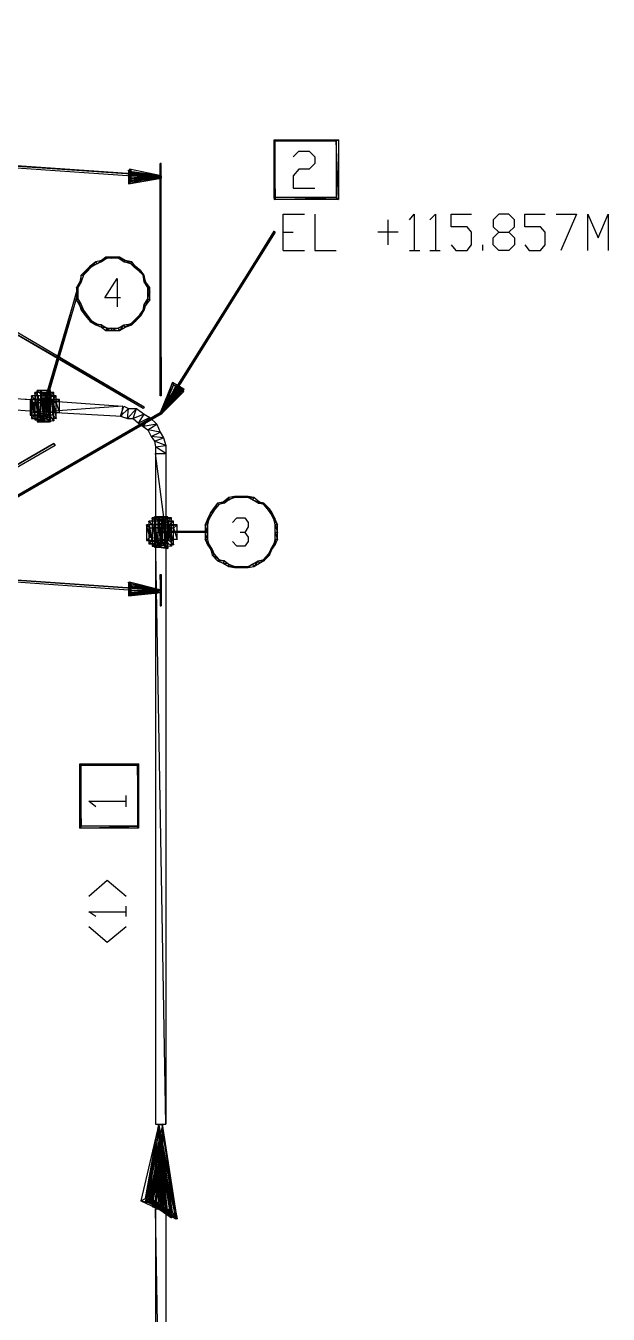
# Model space of a CAD drawing. Header units: millimetres. Extents: x 43 to 817, y 0 to 715.
# Drawn here: x 546.8 to 608.7, y 137 to 274 of the extents above; entities that cross this region are included whole.
import ezdxf

# ---------------------------------------------------------------- set-up
doc = ezdxf.new("R2010")
doc.units = ezdxf.units.MM
doc.layers.add('DIAGRAM', color=4, linetype='Continuous')

msp = doc.modelspace()

# ---------------------------------------------------------------- linework, layer by layer
at = {"layer": 'DIAGRAM'}
for p, q in [((561.16, 258.04), (330.28, 274)), ((330.28, 273.76), (561.16, 258.04)), ((330.28, 273.76), (561.16, 258.04)), ((561.16, 257.8), (330.28, 273.76)), ((573.28, 261.76), (573.16, 261.88)), ((573.16, 261.88), (580, 261.88)), ((573.28, 261.76), (573.16, 261.88)), ((573.16, 261.88), (573.28, 255.64)), ((573.16, 261.88), (573.28, 255.64)), ((573.16, 255.64), (573.16, 261.88)), ((580, 261.88), (573.28, 261.76)), ((580, 261.88), (573.28, 261.76)), ((573.28, 261.76), (579.76, 261.76)), ((573.28, 255.64), (573.28, 261.76)), ((579.76, 261.76), (580, 261.88)), ((579.76, 261.76), (580, 261.88)), ((580, 255.52), (579.76, 261.76)), ((579.76, 261.76), (579.76, 255.76)), ((580, 255.52), (579.76, 261.76)), ((580, 261.88), (580, 255.52)), ((575.2, 260.08), (575.8, 260.68)), ((575.8, 260.68), (576.88, 260.68)), ((576.88, 260.68), (577.48, 260.08)), ((561.16, 259.36), (561.04, 259.36)), ((561.04, 259.36), (561.16, 234.64)), ((561.04, 259.36), (561.16, 234.64)), ((561.04, 234.64), (561.04, 259.36)), ((561.16, 234.64), (561.16, 259.36)), ((577.48, 259.36), (576.88, 258.76)), ((577.48, 260.08), (577.48, 259.36)), ((557.92, 257.44), (557.68, 258.64)), ((557.68, 258.64), (557.68, 257.2)), ((557.92, 257.44), (557.68, 258.64)), ((557.68, 258.64), (557.92, 258.64)), ((561.16, 258.04), (557.68, 257.2)), ((561.16, 258.04), (557.68, 257.2)), ((557.68, 257.2), (561.16, 257.8)), ((557.8, 258.76), (557.8, 258.52)), ((561.16, 258.04), (557.8, 258.76)), ((557.8, 258.52), (561.16, 258.04)), ((557.8, 258.52), (561.16, 258.04)), ((561.16, 257.8), (557.8, 258.52)), ((557.8, 258.52), (557.8, 258.4)), ((561.16, 258.04), (557.8, 258.52)), ((557.8, 258.52), (557.8, 258.4)), ((561.16, 258.04), (557.8, 258.52)), ((557.8, 258.4), (561.16, 258.04)), ((557.8, 258.4), (561.16, 258.04)), ((561.16, 257.8), (557.8, 258.4)), ((557.8, 258.4), (561.16, 258.04)), ((557.8, 258.4), (561.16, 258.04)), ((561.16, 257.8), (557.8, 258.4)), ((557.8, 258.4), (557.8, 258.16)), ((561.16, 258.04), (557.8, 258.4)), ((557.8, 258.16), (561.16, 258.04)), ((557.8, 258.16), (561.16, 258.04)), ((561.16, 257.8), (557.8, 258.16)), ((561.16, 258.04), (557.8, 257.44)), ((561.16, 258.04), (557.8, 257.44)), ((557.8, 257.56), (561.16, 258.04)), ((561.16, 258.04), (557.8, 257.56)), ((561.16, 258.04), (557.8, 257.56)), ((557.8, 257.8), (561.16, 258.04)), ((561.16, 258.04), (557.8, 257.8)), ((561.16, 258.04), (557.8, 257.8)), ((557.8, 257.8), (557.8, 258.04)), ((557.8, 258.04), (561.16, 258.04)), ((557.8, 257.44), (561.16, 257.8)), ((557.8, 257.56), (561.16, 257.8)), ((557.8, 257.56), (557.8, 257.8)), ((557.8, 257.8), (561.16, 257.8)), ((557.8, 257.44), (557.8, 257.56)), ((557.92, 258.64), (557.92, 257.44)), ((557.92, 257.44), (561.16, 258.04)), ((561.16, 258.04), (561.16, 257.8)), ((561.16, 257.8), (561.16, 258.04)), ((561.16, 258.04), (561.16, 257.8)), ((561.16, 257.8), (561.16, 258.04)), ((561.16, 258.04), (561.16, 257.8)), ((561.16, 257.8), (561.16, 258.04)), ((561.16, 258.04), (561.16, 257.8)), ((561.16, 257.8), (561.16, 258.04)), ((561.16, 258.04), (561.16, 257.8)), ((575.8, 258.76), (575.2, 258.04)), ((575.2, 258.04), (575.2, 256.72)), ((576.88, 258.76), (575.8, 258.76)), ((557.68, 257.2), (557.92, 257.44)), ((557.68, 257.2), (557.92, 257.44)), ((575.2, 256.72), (577.48, 256.72)), ((573.16, 255.76), (573.16, 255.52)), ((573.16, 255.52), (579.76, 255.76)), ((579.76, 255.76), (573.16, 255.76)), ((573.16, 255.52), (579.76, 255.76)), ((573.28, 255.64), (573.16, 255.64)), ((580, 255.52), (573.16, 255.52)), ((579.76, 255.76), (580, 255.52)), ((579.76, 255.76), (580, 255.52)), ((574.12, 250.12), (574.12, 253.96)), ((574.12, 253.96), (576.4, 253.96)), ((577.48, 253.96), (577.48, 250.12)), ((587.56, 253.36), (588.04, 253.96)), ((588.04, 253.96), (588.04, 250.12)), ((589.72, 253.36), (590.32, 253.96)), ((590.32, 253.96), (590.32, 250.12)), ((592, 252.64), (592, 253.96)), ((592, 253.96), (594.16, 253.96)), ((597.04, 253.96), (596.44, 253.36)), ((598.12, 253.96), (597.04, 253.96)), ((598.72, 253.36), (598.12, 253.96)), ((599.8, 252.64), (599.8, 253.96)), ((599.8, 253.96), (601.96, 253.96)), ((603.16, 253.96), (605.32, 253.96)), ((605.32, 253.96), (603.64, 250.12)), ((606.52, 250.12), (606.52, 253.96)), ((606.52, 253.96), (607.6, 251.44)), ((607.6, 251.44), (608.68, 253.96)), ((608.68, 253.96), (608.68, 250.12)), ((573.16, 252.16), (561.04, 232.84)), ((561.16, 232.72), (573.16, 252.16)), ((561.16, 232.72), (573.16, 252.16)), ((573.16, 252.16), (573.28, 252.04)), ((585.28, 250.72), (585.28, 253.36)), ((593.68, 252.64), (592, 252.64)), ((594.16, 252.04), (593.68, 252.64)), ((596.44, 253.36), (596.44, 252.64)), ((596.44, 252.64), (597.04, 252.04)), ((598.12, 252.04), (598.72, 252.64)), ((598.72, 252.64), (598.72, 253.36)), ((601.48, 252.64), (599.8, 252.64)), ((601.96, 252.04), (601.48, 252.64)), ((573.28, 252.04), (561.16, 232.72)), ((574.12, 252.04), (575.2, 252.04)), ((586.36, 252.04), (584.2, 252.04)), ((592, 250.72), (592.48, 250.12)), ((593.68, 250.12), (594.16, 250.72)), ((594.16, 250.72), (594.16, 252.04)), ((595.36, 250.12), (595.36, 250.72)), ((596.44, 251.44), (597.04, 252.04)), ((596.44, 250.72), (596.44, 251.44)), ((597.04, 250.12), (596.44, 250.72)), ((597.04, 252.04), (598.12, 252.04)), ((598.12, 252.04), (598.72, 251.44)), ((598.72, 250.72), (598.12, 250.12)), ((598.72, 251.44), (598.72, 250.72)), ((599.8, 250.72), (600.28, 250.12)), ((601.48, 250.12), (601.96, 250.72)), ((601.96, 250.72), (601.96, 252.04)), ((554.8, 248.92), (555.28, 249.4)), ((555.28, 249.4), (554.8, 249.04)), ((554.8, 248.92), (555.28, 249.4)), ((555.28, 249.4), (555.4, 249.28)), ((555.88, 249.4), (555.28, 249.4)), ((555.28, 249.4), (555.4, 249.28)), ((555.4, 249.28), (555.88, 249.4)), ((555.4, 249.28), (555.88, 249.4)), ((555.88, 249.4), (555.88, 249.28)), ((555.88, 249.4), (555.88, 249.28)), ((555.88, 249.28), (556.72, 249.4)), ((556.72, 249.4), (555.88, 249.4)), ((555.88, 249.28), (556.72, 249.4)), ((556.72, 249.4), (556.6, 249.28)), ((556.72, 249.4), (556.6, 249.28)), ((557.32, 249.04), (556.72, 249.4)), ((574.12, 250.12), (576.4, 250.12)), ((577.48, 250.12), (579.76, 250.12)), ((587.56, 250.12), (588.64, 250.12)), ((589.72, 250.12), (590.8, 250.12)), ((592.48, 250.12), (593.68, 250.12)), ((598.12, 250.12), (597.04, 250.12)), ((600.28, 250.12), (601.48, 250.12)), ((553.12, 247.96), (552.64, 247.48)), ((552.88, 247.48), (553.12, 247.96)), ((552.88, 247.48), (553.12, 247.96)), ((553.6, 248.44), (553.12, 247.96)), ((553.12, 247.96), (553.24, 247.84)), ((553.12, 247.96), (553.24, 247.84)), ((553.24, 247.84), (553.6, 248.44)), ((553.24, 247.84), (553.6, 248.44)), ((553.72, 248.32), (553.24, 247.84)), ((554.2, 248.92), (553.6, 248.44)), ((553.6, 248.44), (553.72, 248.32)), ((553.6, 248.44), (553.72, 248.32)), ((553.72, 248.32), (554.2, 248.92)), ((553.72, 248.32), (554.2, 248.92)), ((554.32, 248.68), (553.72, 248.32)), ((554.8, 249.04), (554.2, 248.92)), ((554.2, 248.92), (554.32, 248.68)), ((554.2, 248.92), (554.32, 248.68)), ((554.32, 248.68), (554.8, 249.04)), ((554.32, 248.68), (554.8, 249.04)), ((554.8, 248.92), (554.32, 248.68)), ((555.4, 249.28), (554.8, 248.92)), ((554.8, 249.04), (554.8, 248.92)), ((554.8, 249.04), (554.8, 248.92)), ((555.88, 249.28), (555.4, 249.28)), ((556.6, 249.28), (555.88, 249.28)), ((556.6, 249.28), (557.32, 249.04)), ((556.6, 249.28), (557.32, 249.04)), ((557.2, 248.92), (556.6, 249.28)), ((557.32, 249.04), (557.2, 248.92)), ((557.32, 249.04), (557.2, 248.92)), ((557.2, 248.92), (558.04, 248.92)), ((557.2, 248.92), (558.04, 248.92)), ((557.92, 248.68), (557.2, 248.92)), ((558.04, 248.92), (557.32, 249.04)), ((558.04, 248.92), (557.92, 248.68)), ((558.04, 248.92), (557.92, 248.68)), ((557.92, 248.68), (558.4, 248.44)), ((557.92, 248.68), (558.4, 248.44)), ((558.28, 248.32), (557.92, 248.68)), ((558.4, 248.44), (558.04, 248.92)), ((558.4, 248.44), (558.28, 248.32)), ((558.4, 248.44), (558.28, 248.32)), ((558.28, 248.32), (559, 247.96)), ((558.28, 248.32), (559, 247.96)), ((558.88, 247.84), (558.28, 248.32)), ((559, 247.96), (558.4, 248.44)), ((559, 247.96), (558.88, 247.84)), ((559, 247.96), (558.88, 247.84)), ((559.36, 247.48), (559, 247.96)), ((552.52, 246.76), (552.16, 246.16)), ((552.28, 246.16), (552.52, 246.76)), ((552.28, 246.16), (552.52, 246.76)), ((552.64, 246.76), (552.28, 246.16)), ((552.64, 247.48), (552.52, 246.76)), ((552.52, 246.76), (552.64, 246.76)), ((552.52, 246.76), (552.64, 246.76)), ((552.64, 246.76), (552.64, 247.48)), ((552.64, 246.76), (552.64, 247.48)), ((552.64, 247.48), (552.88, 247.48)), ((552.88, 247.48), (552.64, 246.76)), ((552.64, 247.48), (552.88, 247.48)), ((553.24, 247.84), (552.88, 247.48)), ((555.16, 245.08), (556.48, 247.12)), ((556.48, 247.12), (556.48, 244.12)), ((558.88, 247.84), (559.36, 247.48)), ((558.88, 247.84), (559.36, 247.48)), ((559.24, 247.48), (558.88, 247.84)), ((559.36, 247.48), (559.24, 247.48)), ((559.36, 247.48), (559.24, 247.48)), ((559.24, 247.48), (559.48, 246.76)), ((559.24, 247.48), (559.48, 246.76)), ((559.36, 246.76), (559.24, 247.48)), ((559.48, 246.76), (559.36, 247.48)), ((559.48, 246.76), (559.36, 246.76)), ((559.48, 246.76), (559.36, 246.76)), ((559.36, 246.76), (559.96, 246.16)), ((559.36, 246.76), (559.96, 246.16)), ((559.72, 246.16), (559.36, 246.76)), ((559.96, 246.16), (559.48, 246.76)), ((538, 245.68), (559.36, 233.44)), ((538, 245.68), (559.36, 233.44)), ((559.24, 233.32), (538, 245.68)), ((559.36, 233.44), (538.12, 245.92)), ((552.16, 245.68), (548.56, 233.56)), ((548.8, 233.56), (552.16, 245.68)), ((548.8, 233.56), (552.16, 245.68)), ((552.28, 245.56), (548.8, 233.56)), ((552.28, 245.68), (552.16, 246.16)), ((552.16, 246.16), (552.16, 245.68)), ((552.28, 245.68), (552.16, 246.16)), ((552.16, 246.16), (552.28, 246.16)), ((552.16, 246.16), (552.28, 246.16)), ((552.16, 245.68), (552.28, 245.56)), ((552.28, 244.96), (552.16, 245.68)), ((552.16, 245.68), (552.16, 244.84)), ((552.28, 244.96), (552.16, 245.68)), ((552.16, 245.68), (552.28, 245.68)), ((552.16, 245.68), (552.28, 245.68)), ((552.28, 246.16), (552.28, 245.68)), ((552.28, 245.68), (552.28, 244.96)), ((559.96, 246.16), (559.72, 246.16)), ((559.96, 246.16), (559.72, 246.16)), ((559.72, 246.16), (559.96, 245.68)), ((559.72, 246.16), (559.96, 245.68)), ((559.72, 245.68), (559.72, 246.16)), ((559.96, 245.68), (559.72, 245.68)), ((559.96, 245.68), (559.72, 245.68)), ((559.72, 245.68), (559.96, 244.84)), ((559.72, 245.68), (559.96, 244.84)), ((559.72, 244.96), (559.72, 245.68)), ((559.96, 245.68), (559.96, 246.16)), ((559.96, 244.84), (559.96, 245.68)), ((552.16, 244.84), (552.28, 244.96)), ((552.16, 244.84), (552.28, 244.96)), ((552.64, 244.36), (552.16, 244.84)), ((552.16, 244.84), (552.52, 244.24)), ((552.64, 244.36), (552.16, 244.84)), ((552.28, 244.96), (552.64, 244.36)), ((552.52, 244.24), (552.64, 244.36)), ((552.52, 244.24), (552.64, 244.36)), ((552.88, 243.76), (552.52, 244.24)), ((552.52, 244.24), (552.64, 243.76)), ((552.88, 243.76), (552.52, 244.24)), ((552.64, 244.36), (552.88, 243.76)), ((556.84, 245.08), (555.16, 245.08)), ((559.24, 243.76), (559.36, 244.36)), ((559.36, 244.36), (559.72, 244.96)), ((559.48, 244.24), (559.36, 244.36)), ((559.48, 244.24), (559.36, 244.36)), ((559.36, 244.36), (559.36, 243.76)), ((559.36, 244.36), (559.36, 243.76)), ((559.36, 243.76), (559.48, 244.24)), ((559.72, 244.96), (559.48, 244.24)), ((559.72, 244.96), (559.48, 244.24)), ((559.48, 244.24), (559.96, 244.84)), ((559.96, 244.84), (559.72, 244.96)), ((559.96, 244.84), (559.72, 244.96)), ((553.24, 243.28), (552.64, 243.76)), ((552.64, 243.76), (553.12, 243.16)), ((553.24, 243.28), (552.64, 243.76)), ((552.64, 243.76), (552.88, 243.76)), ((552.64, 243.76), (552.88, 243.76)), ((552.88, 243.76), (553.24, 243.28)), ((553.12, 243.16), (553.24, 243.28)), ((553.12, 243.16), (553.24, 243.28)), ((553.72, 242.68), (553.12, 243.16)), ((553.12, 243.16), (553.6, 242.56)), ((553.72, 242.68), (553.12, 243.16)), ((553.24, 243.28), (553.72, 242.68)), ((553.6, 242.56), (553.72, 242.68)), ((553.6, 242.56), (553.72, 242.68)), ((554.32, 242.32), (553.6, 242.56)), ((553.6, 242.56), (554.2, 242.2)), ((554.32, 242.32), (553.6, 242.56)), ((553.72, 242.68), (554.32, 242.32)), ((557.92, 242.32), (558.28, 242.68)), ((558.28, 242.68), (558.04, 242.2)), ((558.28, 242.68), (558.04, 242.2)), ((558.04, 242.2), (558.4, 242.56)), ((558.28, 242.68), (558.88, 243.28)), ((558.4, 242.56), (558.28, 242.68)), ((558.4, 242.56), (558.28, 242.68)), ((558.88, 243.28), (558.4, 242.56)), ((558.88, 243.28), (558.4, 242.56)), ((558.4, 242.56), (559, 243.16)), ((558.88, 243.28), (559.24, 243.76)), ((559, 243.16), (558.88, 243.28)), ((559, 243.16), (558.88, 243.28)), ((559.24, 243.76), (559, 243.16)), ((559, 243.16), (559.36, 243.76)), ((559.24, 243.76), (559, 243.16)), ((559.36, 243.76), (559.24, 243.76)), ((559.36, 243.76), (559.24, 243.76)), ((554.2, 242.2), (554.32, 242.32)), ((554.2, 242.2), (554.32, 242.32)), ((554.8, 242.2), (554.2, 242.2)), ((554.2, 242.2), (554.8, 241.96)), ((554.8, 242.2), (554.2, 242.2)), ((554.32, 242.32), (554.8, 242.2)), ((554.8, 241.96), (554.8, 242.2)), ((554.8, 242.2), (555.4, 241.84)), ((554.8, 241.96), (554.8, 242.2)), ((555.4, 241.84), (554.8, 241.96)), ((554.8, 241.96), (555.28, 241.6)), ((555.4, 241.84), (554.8, 241.96)), ((555.88, 241.84), (555.28, 241.6)), ((555.88, 241.84), (555.28, 241.6)), ((555.28, 241.6), (555.4, 241.84)), ((555.28, 241.6), (555.4, 241.84)), ((555.28, 241.6), (555.88, 241.6)), ((555.4, 241.84), (555.88, 241.84)), ((556.6, 241.84), (555.88, 241.6)), ((556.6, 241.84), (555.88, 241.6)), ((555.88, 241.6), (555.88, 241.84)), ((555.88, 241.84), (556.6, 241.84)), ((555.88, 241.6), (555.88, 241.84)), ((555.88, 241.6), (556.72, 241.6)), ((556.6, 241.84), (557.2, 242.2)), ((556.72, 241.6), (556.6, 241.84)), ((556.72, 241.6), (556.6, 241.84)), ((557.2, 242.2), (556.72, 241.6)), ((557.2, 242.2), (556.72, 241.6)), ((556.72, 241.6), (557.32, 241.96)), ((557.2, 242.2), (557.92, 242.32)), ((557.32, 241.96), (557.2, 242.2)), ((557.32, 241.96), (557.2, 242.2)), ((557.92, 242.32), (557.32, 241.96)), ((557.92, 242.32), (557.32, 241.96)), ((557.32, 241.96), (558.04, 242.2)), ((558.04, 242.2), (557.92, 242.32)), ((558.04, 242.2), (557.92, 242.32)), ((453.04, 240.76), (548.68, 234.16)), ((548.68, 234.16), (452.92, 239.68)), ((452.92, 239.68), (548.68, 232.96)), ((548.68, 234.16), (452.92, 239.68)), ((562.36, 236.08), (561.04, 232.84)), ((562.48, 235.84), (561.04, 232.84)), ((562.48, 235.84), (561.04, 232.84)), ((561.16, 232.72), (562.36, 236.08)), ((561.16, 232.72), (562.36, 236.08)), ((562.48, 235.84), (561.16, 232.72)), ((561.16, 232.72), (562.48, 235.84)), ((561.16, 232.72), (562.48, 235.84)), ((561.16, 232.72), (562.48, 235.84)), ((561.16, 232.72), (562.48, 235.84)), ((562.72, 235.72), (561.16, 232.72)), ((562.72, 235.72), (561.16, 232.72)), ((562.36, 236.08), (562.48, 235.84)), ((562.36, 236.08), (562.48, 235.84)), ((563.56, 235.36), (562.36, 236.08)), ((562.48, 235.84), (563.56, 235.36)), ((562.48, 235.84), (563.56, 235.36)), ((563.44, 235.12), (562.48, 235.84)), ((562.48, 235.84), (562.72, 235.72)), ((562.48, 235.84), (562.72, 235.72)), ((547.6, 232.96), (547.24, 234.28)), ((547.24, 234.28), (547.24, 232.6)), ((547.6, 232.96), (547.24, 234.28)), ((547.24, 234.28), (547.6, 233.92)), ((547.24, 234.28), (547.6, 233.92)), ((550.36, 234.28), (547.24, 234.28)), ((547.72, 232.6), (547.36, 234.64)), ((547.36, 234.64), (547.36, 232.24)), ((547.72, 232.6), (547.36, 234.64)), ((547.36, 234.64), (547.72, 234.28)), ((547.36, 234.64), (547.72, 234.28)), ((550, 234.64), (547.36, 234.64)), ((547.6, 233.92), (550.36, 234.28)), ((547.6, 233.92), (550.36, 234.28)), ((548.08, 232.36), (547.72, 235)), ((547.72, 235), (547.72, 232.12)), ((548.08, 232.36), (547.72, 235)), ((547.72, 235), (548.08, 234.64)), ((547.72, 235), (548.08, 234.64)), ((549.76, 235), (547.72, 235)), ((547.72, 234.28), (550, 234.64)), ((547.72, 234.28), (550, 234.64)), ((547.72, 234.28), (547.72, 232.6)), ((549.64, 234.28), (547.72, 234.28)), ((548.32, 232.24), (547.96, 235.24)), ((547.96, 235.24), (547.96, 231.88)), ((548.32, 232.24), (547.96, 235.24)), ((547.96, 235.24), (548.32, 234.88)), ((547.96, 235.24), (548.32, 234.88)), ((549.4, 235.24), (547.96, 235.24)), ((548.08, 234.64), (549.76, 235)), ((548.08, 234.64), (549.76, 235)), ((548.08, 234.64), (548.08, 232.36)), ((549.4, 234.64), (548.08, 234.64)), ((548.68, 232.12), (548.32, 235.24)), ((548.32, 235.24), (548.32, 232.12)), ((548.68, 232.12), (548.32, 235.24)), ((548.32, 235.24), (548.68, 234.88)), ((548.32, 235.24), (548.68, 234.88)), ((549.28, 235.24), (548.32, 235.24)), ((548.32, 234.88), (549.4, 235.24)), ((548.32, 234.88), (549.4, 235.24)), ((548.32, 232.12), (548.44, 235)), ((548.32, 234.88), (548.32, 232.24)), ((549.04, 234.88), (548.32, 234.88)), ((548.92, 235), (548.44, 235)), ((548.44, 235), (548.68, 232)), ((548.44, 235), (548.68, 232)), ((548.68, 234.88), (549.28, 235.24)), ((548.68, 234.88), (549.28, 235.24)), ((548.68, 232), (548.92, 235)), ((548.68, 234.88), (548.68, 232.12)), ((548.92, 234.88), (548.68, 234.88)), ((549.28, 235.24), (548.92, 234.88)), ((549.28, 235.24), (548.92, 234.88)), ((548.92, 234.88), (549.28, 231.88)), ((548.92, 234.88), (549.28, 231.88)), ((548.92, 232.24), (548.92, 234.88)), ((549.4, 235.24), (549.04, 234.88)), ((549.4, 235.24), (549.04, 234.88)), ((549.04, 234.88), (549.4, 231.88)), ((549.04, 234.88), (549.4, 231.88)), ((549.04, 232.24), (549.04, 234.88)), ((549.28, 231.88), (549.28, 235.24)), ((549.4, 231.88), (549.4, 235.24)), ((549.76, 235), (549.4, 234.64)), ((549.76, 235), (549.4, 234.64)), ((549.4, 234.64), (549.76, 232)), ((549.4, 234.64), (549.76, 232)), ((549.4, 232.48), (549.4, 234.64)), ((550, 234.64), (549.64, 234.28)), ((550, 234.64), (549.64, 234.28)), ((549.64, 234.28), (550, 232.24)), ((549.64, 234.28), (550, 232.24)), ((549.64, 232.6), (549.64, 234.28)), ((549.76, 232), (549.76, 235)), ((550, 232.24), (550, 234.64)), ((550.36, 234.28), (550, 233.92)), ((550.36, 234.28), (550, 233.92)), ((550.36, 232.84), (550.36, 234.28)), ((561.04, 232.84), (563.08, 235.6)), ((562.72, 235.6), (561.04, 232.84)), ((561.04, 232.84), (563.32, 235.48)), ((561.04, 232.84), (563.08, 235.48)), ((561.04, 232.84), (563.44, 235.24)), ((561.16, 234.64), (561.04, 234.64)), ((563.08, 235.6), (561.16, 232.72)), ((561.16, 232.72), (563.2, 235.6)), ((563.08, 235.6), (561.16, 232.72)), ((561.16, 232.72), (562.72, 235.6)), ((561.16, 232.72), (562.72, 235.6)), ((562.84, 235.6), (561.16, 232.72)), ((563.32, 235.48), (561.16, 232.72)), ((563.32, 235.48), (561.16, 232.72)), ((563.08, 235.48), (561.16, 232.72)), ((563.08, 235.48), (561.16, 232.72)), ((561.16, 232.72), (563.44, 235.36)), ((561.16, 232.72), (563.2, 235.36)), ((563.44, 235.24), (561.16, 232.72)), ((563.44, 235.24), (561.16, 232.72)), ((561.16, 232.72), (563.56, 235.12)), ((562.72, 235.6), (562.84, 235.6)), ((563.2, 235.6), (563.08, 235.6)), ((563.2, 235.36), (563.08, 235.48)), ((563.44, 235.36), (563.32, 235.48)), ((563.56, 235.36), (563.44, 235.12)), ((563.56, 235.12), (563.44, 235.24)), ((547.24, 232.6), (547.6, 232.96)), ((547.24, 232.6), (547.6, 232.96)), ((547.6, 233.92), (547.6, 232.96)), ((550, 233.92), (547.6, 233.92)), ((547.6, 232.96), (549.64, 232.6)), ((548.56, 233.56), (548.8, 233.56)), ((548.68, 232.96), (548.68, 234.16)), ((548.68, 234.16), (557.08, 233.56)), ((548.68, 232.96), (548.68, 234.16)), ((557.08, 233.56), (548.68, 232.96)), ((557.08, 233.56), (548.68, 232.96)), ((548.68, 232.96), (556.96, 232.48)), ((550, 233.92), (550.36, 232.84)), ((550, 233.92), (550.36, 232.84)), ((550, 232.84), (550, 233.92)), ((556.84, 232.48), (557.2, 233.56)), ((557.68, 233.32), (556.84, 232.48)), ((557.68, 233.32), (556.84, 232.48)), ((556.96, 232.48), (557.08, 233.56)), ((557.2, 233.56), (557.68, 233.32)), ((558.52, 233.32), (557.56, 232.24)), ((558.52, 233.32), (557.56, 232.24)), ((557.56, 232.24), (557.68, 233.32)), ((557.56, 232.24), (557.68, 233.32)), ((557.68, 233.32), (558.52, 233.32)), ((558.16, 232.24), (558.52, 233.32)), ((558.16, 232.24), (558.52, 233.32)), ((558.52, 233.32), (559.36, 232.72)), ((559.36, 233.44), (559.24, 233.32)), ((459.64, 174.16), (561.04, 232.84)), ((561.04, 232.84), (459.64, 174.4)), ((459.64, 174.16), (561.04, 232.84)), ((561.04, 232.84), (459.64, 174.4)), ((561.16, 232.72), (459.64, 174.16)), ((459.76, 174.16), (561.04, 232.84)), ((459.76, 174.16), (561.04, 232.84)), ((561.16, 232.72), (459.76, 174.16)), ((549.64, 232.6), (547.24, 232.6)), ((547.24, 232.6), (550, 232.24)), ((549.64, 232.6), (547.24, 232.6)), ((547.36, 232.24), (547.72, 232.6)), ((547.36, 232.24), (547.72, 232.6)), ((549.4, 232.48), (547.36, 232.24)), ((549.4, 232.48), (547.36, 232.24)), ((547.36, 232.24), (549.76, 232)), ((547.72, 232.6), (549.4, 232.48)), ((547.72, 232.12), (548.08, 232.36)), ((547.72, 232.12), (548.08, 232.36)), ((549.04, 232.24), (547.72, 232.12)), ((549.04, 232.24), (547.72, 232.12)), ((547.72, 232.12), (549.4, 231.88)), ((548.92, 232.24), (547.96, 231.88)), ((548.92, 232.24), (547.96, 231.88)), ((547.96, 231.88), (548.32, 232.24)), ((547.96, 231.88), (548.32, 232.24)), ((547.96, 231.88), (549.28, 231.88)), ((548.08, 232.36), (549.04, 232.24)), ((548.32, 232.24), (548.92, 232.24)), ((548.68, 232), (548.32, 232.12)), ((548.32, 232.12), (548.68, 232.12)), ((549.28, 231.88), (548.92, 232.24)), ((549.28, 231.88), (548.92, 232.24)), ((549.4, 231.88), (549.04, 232.24)), ((549.4, 231.88), (549.04, 232.24)), ((549.76, 232), (549.4, 232.48)), ((549.76, 232), (549.4, 232.48)), ((550, 232.24), (549.64, 232.6)), ((550, 232.24), (549.64, 232.6)), ((550.36, 232.84), (550, 232.84)), ((556.84, 232.48), (557.56, 232.24)), ((557.56, 232.24), (558.16, 232.24)), ((559.36, 232.72), (558.16, 232.24)), ((559.36, 232.72), (558.16, 232.24)), ((558.16, 232.24), (558.76, 231.76)), ((558.76, 231.76), (559.36, 232.72)), ((558.76, 231.76), (559.36, 232.72)), ((559.96, 232.36), (558.76, 231.76)), ((559.96, 232.36), (558.76, 231.76)), ((558.76, 231.76), (559.24, 231.4)), ((559.24, 231.4), (559.96, 232.36)), ((559.24, 231.4), (559.96, 232.36)), ((560.68, 231.64), (559.24, 231.4)), ((560.68, 231.64), (559.24, 231.4)), ((559.36, 232.72), (559.96, 232.36)), ((559.72, 231.04), (560.68, 231.64)), ((559.72, 231.04), (560.68, 231.64)), ((559.96, 232.36), (560.68, 231.64)), ((560.68, 231.64), (561.04, 230.8)), ((561.16, 232.72), (561.04, 232.84)), ((561.04, 232.84), (561.16, 232.72)), ((561.16, 232.72), (561.04, 232.84)), ((561.04, 232.84), (561.16, 232.72)), ((561.16, 232.72), (561.04, 232.84)), ((561.04, 232.84), (561.16, 232.72)), ((561.16, 232.72), (561.04, 232.84)), ((561.04, 232.84), (561.16, 232.72)), ((561.04, 232.84), (561.16, 232.72)), ((561.04, 232.84), (561.16, 232.72)), ((561.04, 232.84), (561.16, 232.72)), ((559.24, 231.4), (559.72, 231.04)), ((561.04, 230.8), (559.72, 231.04)), ((559.72, 231.04), (560.08, 230.32)), ((561.04, 230.8), (559.72, 231.04)), ((560.08, 230.32), (561.04, 230.8)), ((560.08, 230.32), (561.04, 230.8)), ((561.4, 230.2), (560.08, 230.32)), ((560.08, 230.32), (560.44, 229.84)), ((561.4, 230.2), (560.08, 230.32)), ((560.44, 229.84), (561.4, 230.2)), ((560.44, 229.84), (561.4, 230.2)), ((561.04, 230.8), (561.4, 230.2)), ((561.4, 230.2), (561.64, 229.36)), ((549.76, 229.6), (456.64, 175.84)), ((456.76, 175.72), (549.76, 229.6)), ((456.76, 175.72), (549.76, 229.6)), ((549.88, 229.36), (456.76, 175.72)), ((549.76, 229.6), (549.88, 229.36)), ((561.64, 229.36), (560.44, 229.84)), ((560.44, 229.84), (560.56, 229.24)), ((561.64, 229.36), (560.44, 229.84)), ((560.56, 229.24), (561.64, 229.36)), ((560.56, 229.24), (561.64, 229.36)), ((561.64, 228.52), (560.56, 229.24)), ((560.56, 229.24), (560.56, 228.52)), ((561.64, 228.52), (560.56, 229.24)), ((561.64, 229.36), (561.64, 228.52)), ((561.64, 220.12), (560.56, 228.52)), ((560.56, 228.52), (560.56, 220.12)), ((561.64, 220.12), (560.56, 228.52)), ((560.56, 228.52), (561.64, 228.52)), ((560.56, 228.52), (561.64, 228.52)), ((561.64, 228.52), (561.64, 220.12)), ((567.76, 223.36), (567.16, 223.24)), ((567.28, 223.12), (567.76, 223.36)), ((567.28, 223.12), (567.76, 223.36)), ((568.36, 223.84), (567.76, 223.36)), ((567.76, 223.36), (567.88, 223.24)), ((567.76, 223.36), (567.88, 223.24)), ((567.88, 223.24), (568.36, 223.84)), ((567.88, 223.24), (568.36, 223.84)), ((568.36, 223.6), (567.88, 223.24)), ((568.36, 223.6), (568.96, 223.96)), ((568.96, 223.96), (568.36, 223.84)), ((568.36, 223.6), (568.96, 223.96)), ((568.36, 223.84), (568.36, 223.6)), ((568.36, 223.84), (568.36, 223.6)), ((568.96, 223.84), (568.36, 223.6)), ((568.96, 223.96), (568.96, 223.84)), ((568.96, 223.84), (569.68, 223.96)), ((569.68, 223.96), (568.96, 223.96)), ((568.96, 223.84), (569.68, 223.96)), ((568.96, 223.96), (568.96, 223.84)), ((569.68, 223.84), (568.96, 223.84)), ((569.68, 223.96), (569.68, 223.84)), ((569.68, 223.96), (569.68, 223.84)), ((569.68, 223.84), (570.4, 223.96)), ((570.4, 223.96), (569.68, 223.96)), ((569.68, 223.84), (570.4, 223.96)), ((570.4, 223.84), (569.68, 223.84)), ((570.4, 223.96), (570.4, 223.84)), ((570.4, 223.96), (570.4, 223.84)), ((571, 223.84), (570.4, 223.96)), ((570.4, 223.84), (571, 223.84)), ((570.4, 223.84), (571, 223.84)), ((570.88, 223.6), (570.4, 223.84)), ((571, 223.84), (570.88, 223.6)), ((571, 223.84), (570.88, 223.6)), ((570.88, 223.6), (571.6, 223.36)), ((570.88, 223.6), (571.6, 223.36)), ((571.48, 223.24), (570.88, 223.6)), ((571.6, 223.36), (571, 223.84)), ((571.6, 223.36), (571.48, 223.24)), ((571.6, 223.36), (571.48, 223.24)), ((572.08, 223.24), (571.6, 223.36)), ((566.44, 222.28), (566.08, 221.56)), ((566.2, 221.44), (566.44, 222.28)), ((566.2, 221.44), (566.44, 222.28)), ((566.56, 222.16), (566.2, 221.44)), ((566.68, 222.64), (566.44, 222.28)), ((566.44, 222.28), (566.56, 222.16)), ((566.44, 222.28), (566.56, 222.16)), ((566.56, 222.16), (566.68, 222.64)), ((566.56, 222.16), (566.68, 222.64)), ((566.8, 222.52), (566.56, 222.16)), ((567.16, 223.24), (566.68, 222.64)), ((566.68, 222.64), (566.8, 222.52)), ((566.68, 222.64), (566.8, 222.52)), ((566.8, 222.52), (567.16, 223.24)), ((566.8, 222.52), (567.16, 223.24)), ((567.28, 223.12), (566.8, 222.52)), ((567.16, 223.24), (567.28, 223.12)), ((567.16, 223.24), (567.28, 223.12)), ((567.88, 223.24), (567.28, 223.12)), ((571.48, 223.24), (572.08, 223.24)), ((571.48, 223.24), (572.08, 223.24)), ((572.08, 223.12), (571.48, 223.24)), ((572.08, 223.24), (572.08, 223.12)), ((572.08, 223.24), (572.08, 223.12)), ((572.68, 222.64), (572.08, 223.24)), ((572.08, 223.12), (572.68, 222.64)), ((572.08, 223.12), (572.68, 222.64)), ((572.56, 222.52), (572.08, 223.12)), ((572.68, 222.64), (572.56, 222.52)), ((572.68, 222.64), (572.56, 222.52)), ((572.56, 222.52), (572.92, 222.28)), ((572.56, 222.52), (572.92, 222.28)), ((572.8, 222.16), (572.56, 222.52)), ((572.92, 222.28), (572.68, 222.64)), ((572.92, 222.28), (572.8, 222.16)), ((572.92, 222.28), (572.8, 222.16)), ((572.8, 222.16), (573.28, 221.56)), ((572.8, 222.16), (573.28, 221.56)), ((573.16, 221.44), (572.8, 222.16)), ((573.28, 221.56), (572.92, 222.28)), ((452.92, 221.44), (561.16, 214)), ((452.92, 221.44), (561.16, 214)), ((561.16, 213.76), (452.92, 221.44)), ((561.16, 214), (453.04, 221.56)), ((559.96, 219.64), (559.6, 220.96)), ((559.6, 220.96), (559.6, 219.28)), ((559.96, 219.64), (559.6, 220.96)), ((559.6, 220.96), (559.96, 220.6)), ((559.6, 220.96), (559.96, 220.6)), ((562.84, 220.96), (559.6, 220.96)), ((560.2, 219.28), (559.84, 221.32)), ((559.84, 221.32), (559.84, 218.92)), ((560.2, 219.28), (559.84, 221.32)), ((559.84, 221.32), (560.2, 220.96)), ((559.84, 221.32), (560.2, 220.96)), ((562.48, 221.32), (559.84, 221.32)), ((559.96, 220.6), (562.84, 220.96)), ((559.96, 220.6), (562.84, 220.96)), ((559.96, 220.6), (559.96, 219.64)), ((562.48, 220.6), (559.96, 220.6)), ((560.56, 219.04), (560.2, 221.68)), ((560.2, 221.68), (560.2, 218.68)), ((560.56, 219.04), (560.2, 221.68)), ((560.2, 221.68), (560.56, 221.32)), ((560.2, 221.68), (560.56, 221.32)), ((562.24, 221.68), (560.2, 221.68)), ((560.2, 220.96), (562.48, 221.32)), ((560.2, 220.96), (562.48, 221.32)), ((560.2, 220.96), (560.2, 219.28)), ((562, 220.96), (560.2, 220.96)), ((560.8, 218.92), (560.44, 221.8)), ((560.44, 221.8), (560.44, 218.56)), ((560.8, 218.92), (560.44, 221.8)), ((560.44, 221.8), (560.8, 221.44)), ((560.44, 221.8), (560.8, 221.44)), ((561.88, 221.8), (560.44, 221.8)), ((560.56, 221.32), (562.24, 221.68)), ((560.56, 221.32), (562.24, 221.68)), ((560.56, 221.32), (560.56, 219.04)), ((561.88, 221.32), (560.56, 221.32)), ((561.16, 218.68), (560.8, 221.8)), ((560.8, 221.8), (560.8, 218.68)), ((561.16, 218.68), (560.8, 221.8)), ((560.8, 221.8), (561.16, 221.44)), ((560.8, 221.8), (561.16, 221.44)), ((561.64, 221.8), (560.8, 221.8)), ((560.8, 221.44), (561.88, 221.8)), ((560.8, 221.44), (561.88, 221.8)), ((560.8, 218.68), (560.92, 221.68)), ((560.8, 221.44), (560.8, 218.92)), ((561.52, 221.44), (560.8, 221.44)), ((561.28, 221.68), (560.92, 221.68)), ((560.92, 221.68), (561.16, 218.68)), ((560.92, 221.68), (561.16, 218.68)), ((561.16, 221.44), (561.64, 221.8)), ((561.16, 221.44), (561.64, 221.8)), ((561.16, 218.68), (561.28, 221.68)), ((561.16, 221.44), (561.16, 218.68)), ((561.28, 221.44), (561.16, 221.44)), ((561.64, 221.8), (561.28, 221.44)), ((561.64, 221.8), (561.28, 221.44)), ((561.28, 221.44), (561.64, 218.56)), ((561.28, 221.44), (561.64, 218.56)), ((561.28, 218.92), (561.28, 221.44)), ((561.88, 221.8), (561.52, 221.44)), ((561.88, 221.8), (561.52, 221.44)), ((561.52, 221.44), (561.88, 218.44)), ((561.52, 221.44), (561.88, 218.44)), ((561.52, 218.92), (561.52, 221.44)), ((561.64, 218.56), (561.64, 221.8)), ((561.88, 218.44), (561.88, 221.8)), ((562.24, 221.68), (561.88, 221.32)), ((562.24, 221.68), (561.88, 221.32)), ((561.88, 221.32), (562.24, 218.68)), ((561.88, 221.32), (562.24, 218.68)), ((561.88, 219.04), (561.88, 221.32)), ((562.48, 221.32), (562, 220.96)), ((562.48, 221.32), (562, 220.96)), ((562, 220.96), (562.48, 218.8)), ((562, 220.96), (562.48, 218.8)), ((562, 219.28), (562, 220.96)), ((562.24, 218.68), (562.24, 221.68)), ((562.48, 218.8), (562.48, 221.32)), ((562.84, 220.96), (562.48, 220.6)), ((562.84, 220.96), (562.48, 220.6)), ((562.48, 220.6), (562.84, 219.4)), ((562.48, 220.6), (562.84, 219.4)), ((562.48, 219.4), (562.48, 220.6)), ((562.84, 219.4), (562.84, 220.96)), ((566.08, 221.56), (565.84, 220.96)), ((566.08, 220.12), (565.84, 220.96)), ((565.84, 220.96), (565.84, 220.12)), ((566.08, 220.12), (565.84, 220.96)), ((565.84, 220.96), (566.08, 220.96)), ((565.84, 220.96), (566.08, 220.96)), ((566.08, 220.96), (566.08, 221.56)), ((566.08, 220.96), (566.08, 221.56)), ((566.08, 221.56), (566.2, 221.44)), ((566.08, 221.56), (566.2, 221.44)), ((566.2, 221.44), (566.08, 220.96)), ((566.08, 220.96), (566.08, 220.12)), ((568.72, 221.2), (569.2, 221.68)), ((569.2, 221.68), (570.04, 221.68)), ((570.04, 221.68), (570.4, 221.2)), ((570.4, 220.72), (570.04, 220.12)), ((570.4, 221.2), (570.4, 220.72)), ((573.28, 221.56), (573.16, 221.44)), ((573.28, 221.56), (573.16, 221.44)), ((573.16, 221.44), (573.52, 220.96)), ((573.16, 221.44), (573.52, 220.96)), ((573.28, 220.96), (573.16, 221.44)), ((573.52, 220.96), (573.28, 221.56)), ((573.52, 220.96), (573.28, 220.96)), ((573.52, 220.96), (573.28, 220.96)), ((573.28, 220.96), (573.52, 220.12)), ((573.28, 220.96), (573.52, 220.12)), ((573.28, 220.12), (573.28, 220.96)), ((573.52, 220.12), (573.52, 220.96)), ((559.6, 219.28), (559.96, 219.64)), ((559.6, 219.28), (559.96, 219.64)), ((562, 219.28), (559.6, 219.28)), ((559.6, 219.28), (562.48, 218.8)), ((562, 219.28), (559.6, 219.28)), ((559.84, 218.92), (560.2, 219.28)), ((559.84, 218.92), (560.2, 219.28)), ((559.96, 219.64), (562, 219.28)), ((560.2, 219.28), (561.88, 219.04)), ((561.64, 157.24), (560.56, 220.12)), ((560.56, 220.12), (560.56, 157.24)), ((561.64, 157.24), (560.56, 220.12)), ((560.56, 220.12), (561.64, 220.12)), ((560.56, 220.12), (561.64, 220.12)), ((561.16, 220.24), (561.16, 220.12)), ((561.16, 220.12), (565.96, 220.24)), ((565.96, 220.24), (561.16, 220.24)), ((561.16, 220.12), (565.96, 220.24)), ((565.96, 220.12), (561.16, 220.12)), ((561.64, 220.12), (561.64, 157.24)), ((562.48, 218.8), (562, 219.28)), ((562.48, 218.8), (562, 219.28)), ((562.84, 219.4), (562.48, 219.4)), ((566.08, 219.4), (565.84, 220.12)), ((565.84, 220.12), (565.84, 219.4)), ((566.08, 219.4), (565.84, 220.12)), ((565.84, 220.12), (566.08, 220.12)), ((565.84, 220.12), (566.08, 220.12)), ((566.2, 218.92), (565.84, 219.4)), ((565.84, 219.4), (566.08, 218.8)), ((566.2, 218.92), (565.84, 219.4)), ((565.84, 219.4), (566.08, 219.4)), ((565.84, 219.4), (566.08, 219.4)), ((565.96, 220.24), (565.96, 220.12)), ((566.08, 220.12), (566.08, 219.4)), ((566.08, 219.4), (566.2, 218.92)), ((570.04, 220.12), (569.56, 220.12)), ((570.04, 220.12), (570.4, 219.64)), ((570.4, 219.64), (570.4, 219.16)), ((573.16, 218.92), (573.28, 219.4)), ((573.52, 220.12), (573.28, 220.12)), ((573.52, 220.12), (573.28, 220.12)), ((573.28, 220.12), (573.52, 219.4)), ((573.28, 220.12), (573.52, 219.4)), ((573.28, 219.4), (573.28, 220.12)), ((573.52, 219.4), (573.28, 219.4)), ((573.52, 219.4), (573.28, 219.4)), ((573.28, 219.4), (573.28, 218.8)), ((573.28, 218.8), (573.52, 219.4)), ((573.28, 219.4), (573.28, 218.8)), ((573.52, 219.4), (573.52, 220.12)), ((561.88, 219.04), (559.84, 218.92)), ((561.88, 219.04), (559.84, 218.92)), ((559.84, 218.92), (562.24, 218.68)), ((560.2, 218.68), (560.56, 219.04)), ((560.2, 218.68), (560.56, 219.04)), ((561.52, 218.92), (560.2, 218.68)), ((561.52, 218.92), (560.2, 218.68)), ((560.2, 218.68), (561.88, 218.44)), ((561.28, 218.92), (560.44, 218.56)), ((561.28, 218.92), (560.44, 218.56)), ((560.44, 218.56), (560.8, 218.92)), ((560.44, 218.56), (560.8, 218.92)), ((560.44, 218.56), (561.64, 218.56)), ((560.56, 219.04), (561.52, 218.92)), ((560.8, 218.92), (561.28, 218.92)), ((561.16, 218.68), (560.8, 218.68)), ((560.8, 218.68), (561.16, 218.68)), ((561.64, 218.56), (561.28, 218.92)), ((561.64, 218.56), (561.28, 218.92)), ((561.88, 218.44), (561.52, 218.92)), ((561.88, 218.44), (561.52, 218.92)), ((562.24, 218.68), (561.88, 219.04)), ((562.24, 218.68), (561.88, 219.04)), ((566.08, 218.8), (566.2, 218.92)), ((566.08, 218.8), (566.2, 218.92)), ((566.56, 218.32), (566.08, 218.8)), ((566.08, 218.8), (566.44, 218.32)), ((566.56, 218.32), (566.08, 218.8)), ((566.2, 218.92), (566.56, 218.32)), ((566.8, 217.84), (566.44, 218.32)), ((566.44, 218.32), (566.56, 217.72)), ((566.8, 217.84), (566.44, 218.32)), ((566.44, 218.32), (566.56, 218.32)), ((566.44, 218.32), (566.56, 218.32)), ((566.56, 218.32), (566.8, 217.84)), ((566.56, 217.72), (566.8, 217.84)), ((566.56, 217.72), (566.8, 217.84)), ((566.8, 217.84), (567.28, 217.24)), ((569.2, 218.68), (568.72, 219.16)), ((570.04, 218.68), (569.2, 218.68)), ((570.4, 219.16), (570.04, 218.68)), ((572.56, 217.84), (572.08, 217.12)), ((572.56, 217.84), (572.08, 217.12)), ((572.08, 217.24), (572.56, 217.84)), ((572.56, 217.84), (572.8, 218.32)), ((572.68, 217.72), (572.56, 217.84)), ((572.68, 217.72), (572.56, 217.84)), ((572.8, 218.32), (572.68, 217.72)), ((572.68, 217.72), (572.92, 218.32)), ((572.8, 218.32), (572.68, 217.72)), ((572.8, 218.32), (573.16, 218.92)), ((572.92, 218.32), (572.8, 218.32)), ((572.92, 218.32), (572.8, 218.32)), ((573.16, 218.92), (572.92, 218.32)), ((573.16, 218.92), (572.92, 218.32)), ((572.92, 218.32), (573.28, 218.8)), ((573.28, 218.8), (573.16, 218.92)), ((573.28, 218.8), (573.16, 218.92)), ((567.28, 217.24), (566.56, 217.72)), ((566.56, 217.72), (567.16, 217.12)), ((567.28, 217.24), (566.56, 217.72)), ((567.16, 217.12), (567.28, 217.24)), ((567.16, 217.12), (567.28, 217.24)), ((567.88, 217.12), (567.16, 217.12)), ((567.16, 217.12), (567.76, 216.88)), ((567.88, 217.12), (567.16, 217.12)), ((567.28, 217.24), (567.88, 217.12)), ((567.76, 216.88), (567.88, 217.12)), ((567.76, 216.88), (567.88, 217.12)), ((568.36, 216.76), (567.76, 216.88)), ((567.76, 216.88), (568.36, 216.52)), ((568.36, 216.76), (567.76, 216.88)), ((567.88, 217.12), (568.36, 216.76)), ((568.36, 216.52), (568.36, 216.76)), ((568.36, 216.76), (568.96, 216.52)), ((568.36, 216.52), (568.36, 216.76)), ((568.96, 216.52), (568.36, 216.52)), ((568.36, 216.52), (568.96, 216.4)), ((568.96, 216.52), (568.36, 216.52)), ((569.68, 216.52), (568.96, 216.4)), ((569.68, 216.52), (568.96, 216.4)), ((568.96, 216.4), (568.96, 216.52)), ((568.96, 216.52), (569.68, 216.52)), ((568.96, 216.4), (568.96, 216.52)), ((570.4, 216.52), (569.68, 216.4)), ((570.4, 216.52), (569.68, 216.4)), ((569.68, 216.4), (569.68, 216.52)), ((569.68, 216.52), (570.4, 216.52)), ((569.68, 216.4), (569.68, 216.52)), ((570.88, 216.76), (570.4, 216.4)), ((570.88, 216.76), (570.4, 216.4)), ((570.4, 216.52), (570.88, 216.76)), ((570.4, 216.4), (571, 216.52)), ((570.4, 216.4), (570.4, 216.52)), ((570.4, 216.4), (570.4, 216.52)), ((570.88, 216.76), (571.48, 217.12)), ((571, 216.52), (570.88, 216.76)), ((571, 216.52), (570.88, 216.76)), ((571.48, 217.12), (571, 216.52)), ((571.48, 217.12), (571, 216.52)), ((571, 216.52), (571.6, 216.88)), ((571.48, 217.12), (572.08, 217.24)), ((571.6, 216.88), (571.48, 217.12)), ((571.6, 216.88), (571.48, 217.12)), ((572.08, 217.24), (571.6, 216.88)), ((572.08, 217.24), (571.6, 216.88)), ((571.6, 216.88), (572.08, 217.12)), ((572.08, 217.12), (572.68, 217.72)), ((572.08, 217.12), (572.08, 217.24)), ((572.08, 217.12), (572.08, 217.24)), ((561.16, 212.32), (561.04, 215.68)), ((561.04, 215.68), (561.04, 212.32)), ((561.16, 212.32), (561.04, 215.68)), ((561.04, 215.68), (561.16, 215.68)), ((561.16, 215.68), (561.16, 212.32)), ((568.96, 216.4), (569.68, 216.4)), ((569.68, 216.4), (570.4, 216.4)), ((557.92, 213.64), (557.68, 214.84)), ((557.68, 214.84), (557.68, 213.4)), ((557.92, 213.64), (557.68, 214.84)), ((557.68, 214.84), (557.92, 214.84)), ((561.16, 214), (557.68, 213.4)), ((561.16, 214), (557.68, 213.4)), ((557.68, 213.4), (561.16, 213.76)), ((557.8, 214.84), (557.8, 214.72)), ((561.16, 214), (557.8, 214.84)), ((557.8, 214.72), (561.16, 214)), ((557.8, 214.72), (561.16, 214)), ((561.16, 213.76), (557.8, 214.72)), ((557.8, 214.72), (557.8, 214.48)), ((561.16, 214), (557.8, 214.72)), ((557.8, 214.48), (561.16, 214)), ((557.8, 214.48), (561.16, 214)), ((561.16, 213.76), (557.8, 214.48)), ((557.8, 214.48), (557.8, 214.36)), ((561.16, 214), (557.8, 214.48)), ((557.8, 214.48), (557.8, 214.36)), ((561.16, 214), (557.8, 214.48)), ((557.8, 214.36), (561.16, 214)), ((557.8, 214.36), (561.16, 214)), ((561.16, 213.76), (557.8, 214.36)), ((557.8, 214.36), (561.16, 214)), ((557.8, 214.36), (561.16, 214)), ((561.16, 213.76), (557.8, 214.36)), ((561.16, 214), (557.8, 213.52)), ((561.16, 214), (557.8, 213.52)), ((557.8, 213.76), (561.16, 214)), ((561.16, 214), (557.8, 213.76)), ((561.16, 214), (557.8, 213.76)), ((557.8, 213.76), (557.8, 214)), ((557.8, 214), (561.16, 214)), ((561.16, 214), (557.8, 213.76)), ((561.16, 214), (557.8, 213.76)), ((557.8, 213.76), (557.8, 214)), ((557.8, 214), (561.16, 214)), ((557.8, 213.52), (561.16, 213.76)), ((557.8, 213.52), (557.8, 213.76)), ((557.8, 213.76), (561.16, 213.76)), ((557.8, 213.76), (561.16, 213.76)), ((557.92, 214.84), (557.92, 213.64)), ((557.92, 213.64), (561.16, 214)), ((561.16, 214), (561.16, 213.76)), ((561.16, 213.76), (561.16, 214)), ((561.16, 214), (561.16, 213.76)), ((561.16, 213.76), (561.16, 214)), ((561.16, 214), (561.16, 213.76)), ((561.16, 213.76), (561.16, 214)), ((561.16, 214), (561.16, 213.76)), ((561.16, 213.76), (561.16, 214)), ((561.16, 214), (561.16, 213.76)), ((557.68, 213.4), (557.92, 213.64)), ((557.68, 213.4), (557.92, 213.64)), ((561.04, 212.32), (561.16, 212.32)), ((552.64, 195.4), (552.52, 195.52)), ((552.52, 195.52), (558.76, 195.52)), ((552.64, 195.4), (552.52, 195.52)), ((552.52, 195.52), (552.64, 188.92)), ((552.52, 195.52), (552.64, 188.92)), ((552.52, 188.68), (552.52, 195.52)), ((558.76, 195.52), (552.64, 195.4)), ((558.76, 195.52), (552.64, 195.4)), ((552.64, 195.4), (558.64, 195.4)), ((552.64, 188.92), (552.64, 195.4)), ((558.64, 195.4), (558.76, 195.52)), ((558.64, 195.4), (558.76, 195.52)), ((558.76, 188.8), (558.64, 195.4)), ((558.64, 195.4), (558.64, 188.8)), ((558.76, 188.8), (558.64, 195.4)), ((558.76, 195.52), (558.76, 188.8)), ((557.44, 190.96), (557.44, 192.16)), ((554.2, 190.96), (553.48, 191.56)), ((553.48, 191.56), (557.44, 191.56)), ((552.64, 188.92), (552.52, 188.68)), ((552.64, 188.92), (552.52, 188.68)), ((552.52, 188.68), (558.76, 188.92)), ((552.52, 188.68), (558.76, 188.92)), ((558.76, 188.68), (552.52, 188.68)), ((558.76, 188.92), (552.64, 188.92)), ((558.64, 188.8), (558.76, 188.8)), ((558.76, 188.92), (558.76, 188.68)), ((553.48, 181.48), (555.4, 183.16)), ((555.4, 183.16), (557.44, 181.48)), ((554.2, 179.32), (553.48, 179.8)), ((553.48, 179.8), (557.44, 179.8)), ((557.44, 179.32), (557.44, 180.4)), ((553.48, 178.24), (555.4, 176.56)), ((555.4, 176.56), (557.44, 178.24)), ((560.92, 157.24), (559, 149.08)), ((559.48, 149.32), (560.92, 157.24)), ((559.48, 149.32), (560.92, 157.24)), ((561.28, 157.12), (559.48, 149.32)), ((560.92, 156.52), (559.48, 149.08)), ((559.84, 149.32), (560.92, 156.52)), ((559.84, 149.32), (560.92, 156.52)), ((561.28, 156.4), (559.84, 149.32)), ((560.56, 157.24), (561.64, 157.24)), ((560.92, 157.24), (561.28, 157.12)), ((561.28, 157.24), (560.92, 157.12)), ((561.28, 148.48), (560.92, 157.24)), ((560.92, 157.24), (560.92, 148.12)), ((561.28, 148.48), (560.92, 157.24)), ((560.92, 157.24), (561.28, 157.24)), ((560.92, 157.12), (562.84, 147.16)), ((560.92, 157.12), (562.84, 147.16)), ((562.36, 147.88), (560.92, 157.12)), ((560.92, 156.52), (561.28, 156.4)), ((561.28, 156.52), (560.92, 156.4)), ((560.92, 156.4), (562.84, 147.16)), ((560.92, 156.4), (562.84, 147.16)), ((562.36, 147.88), (560.92, 156.4)), ((562.84, 147.16), (561.28, 157.24)), ((561.28, 157.24), (561.28, 148.48)), ((562.84, 147.16), (561.28, 156.52)), ((560.92, 155.32), (559.6, 149.08)), ((560.08, 149.32), (560.92, 155.32)), ((560.08, 149.32), (560.92, 155.32)), ((561.28, 155.32), (560.08, 149.32)), ((560.92, 155.32), (561.28, 155.32)), ((561.28, 155.32), (560.92, 155.32)), ((560.92, 155.32), (562.72, 147.16)), ((560.92, 155.32), (562.72, 147.16)), ((562.12, 147.88), (560.92, 155.32)), ((562.72, 147.16), (561.28, 155.32)), ((560.92, 154.6), (559.84, 148.96)), ((560.2, 149.08), (560.92, 154.6)), ((560.2, 149.08), (560.92, 154.6)), ((561.28, 154.6), (560.2, 149.08)), ((560.92, 153.64), (560.2, 148.72)), ((560.56, 148.96), (560.92, 153.64)), ((560.56, 148.96), (560.92, 153.64)), ((561.28, 153.64), (560.56, 148.96)), ((560.92, 154.6), (561.28, 154.6)), ((561.28, 154.6), (560.92, 154.6)), ((560.92, 154.6), (562.24, 147.28)), ((560.92, 154.6), (562.24, 147.28)), ((561.76, 148.12), (560.92, 154.6)), ((560.92, 153.64), (561.28, 153.64)), ((561.28, 153.64), (560.92, 153.64)), ((560.92, 153.64), (562.24, 147.64)), ((560.92, 153.64), (562.24, 147.64)), ((561.76, 148.24), (560.92, 153.64)), ((562.24, 147.28), (561.28, 154.6)), ((562.24, 147.64), (561.28, 153.64)), ((560.92, 152.92), (560.2, 148.48)), ((560.56, 148.72), (560.92, 152.92)), ((560.56, 148.72), (560.92, 152.92)), ((561.28, 152.92), (560.56, 148.72)), ((560.92, 152.92), (561.28, 152.92)), ((561.28, 152.92), (560.92, 152.92)), ((560.92, 152.92), (561.88, 147.76)), ((560.92, 152.92), (561.88, 147.76)), ((561.4, 148.48), (560.92, 152.92)), ((561.88, 147.76), (561.28, 152.92)), ((560.92, 151.96), (560.56, 148.6)), ((560.92, 151.24), (560.8, 148.36)), ((560.92, 148.72), (560.92, 151.96)), ((560.92, 148.72), (560.92, 151.96)), ((560.92, 151.96), (561.28, 151.96)), ((561.28, 151.96), (560.92, 148.72)), ((561.28, 151.96), (560.92, 151.96)), ((560.92, 151.96), (561.76, 147.76)), ((560.92, 151.96), (561.76, 147.76)), ((561.28, 148.48), (560.92, 151.96)), ((561.16, 148.6), (560.92, 151.24)), ((561.16, 148.6), (560.92, 151.24)), ((560.92, 151.24), (561.28, 151.24)), ((561.28, 151.24), (560.92, 151.24)), ((560.92, 151.24), (561.52, 148.12)), ((560.92, 151.24), (561.52, 148.12)), ((561.16, 148.48), (560.92, 151.24)), ((561.28, 151.24), (561.16, 148.6)), ((561.76, 147.76), (561.28, 151.96)), ((561.52, 148.12), (561.28, 151.24)), ((559, 149.08), (559.48, 149.32)), ((559, 149.08), (559.48, 149.32)), ((559.48, 149.32), (561.16, 148.48)), ((559.48, 149.08), (559.84, 149.32)), ((559.48, 149.08), (559.84, 149.32)), ((559.6, 149.08), (560.08, 149.32)), ((559.6, 149.08), (560.08, 149.32)), ((559.84, 149.32), (562.36, 147.88)), ((560.08, 149.32), (562.36, 147.88)), ((561.16, 148.48), (559, 149.08)), ((559, 149.08), (561.04, 148.12)), ((561.16, 148.48), (559, 149.08)), ((562.36, 147.88), (559.48, 149.08)), ((559.48, 149.08), (562.84, 147.16)), ((562.36, 147.88), (559.48, 149.08)), ((562.36, 147.88), (559.6, 149.08)), ((559.6, 149.08), (562.84, 147.16)), ((562.36, 147.88), (559.6, 149.08)), ((559.84, 148.96), (560.2, 149.08)), ((559.84, 148.96), (560.2, 149.08)), ((562.12, 147.88), (559.84, 148.96)), ((559.84, 148.96), (562.72, 147.16)), ((562.12, 147.88), (559.84, 148.96)), ((560.2, 149.08), (562.12, 147.88)), ((560.2, 148.72), (560.56, 148.96)), ((560.2, 148.72), (560.56, 148.96)), ((561.76, 148.12), (560.2, 148.72)), ((560.2, 148.72), (562.24, 147.28)), ((561.76, 148.12), (560.2, 148.72)), ((560.2, 148.48), (560.56, 148.72)), ((560.2, 148.48), (560.56, 148.72)), ((561.76, 148.24), (560.2, 148.48)), ((560.2, 148.48), (562.24, 147.64)), ((561.76, 148.24), (560.2, 148.48)), ((560.56, 148.96), (561.76, 148.12)), ((560.56, 148.72), (561.76, 148.24)), ((560.56, 148.6), (560.92, 148.72)), ((560.56, 148.6), (560.92, 148.72)), ((561.4, 148.48), (560.56, 148.6)), ((560.56, 148.6), (561.88, 147.76)), ((561.4, 148.48), (560.56, 148.6)), ((561.64, 85.24), (560.56, 148.24)), ((560.56, 148.24), (560.56, 85.24)), ((561.64, 85.24), (560.56, 148.24)), ((560.56, 148.24), (561.64, 148.24)), ((560.8, 148.36), (561.16, 148.6)), ((560.8, 148.36), (561.16, 148.6)), ((561.28, 148.48), (560.8, 148.36)), ((561.28, 148.48), (560.8, 148.36)), ((560.8, 148.36), (561.76, 147.76)), ((560.92, 148.72), (561.4, 148.48)), ((560.92, 148.12), (561.28, 148.48)), ((560.92, 148.12), (561.16, 148.36)), ((561.52, 148.12), (560.92, 148.12)), ((561.04, 148.12), (561.16, 148.48)), ((561.16, 148.6), (561.28, 148.48)), ((561.52, 148.12), (561.16, 148.48)), ((561.16, 148.36), (561.28, 148.48)), ((561.28, 148.48), (561.16, 148.48)), ((561.16, 148.48), (561.16, 148.36)), ((561.16, 148.36), (561.52, 148.12)), ((561.76, 147.76), (561.28, 148.48)), ((561.76, 147.76), (561.28, 148.48)), ((561.88, 147.76), (561.4, 148.48)), ((561.88, 147.76), (561.4, 148.48)), ((561.64, 148.24), (561.64, 85.24)), ((562.24, 147.64), (561.76, 148.24)), ((562.24, 147.64), (561.76, 148.24)), ((562.24, 147.28), (561.76, 148.12)), ((562.24, 147.28), (561.76, 148.12)), ((562.72, 147.16), (562.12, 147.88)), ((562.72, 147.16), (562.12, 147.88)), ((562.84, 147.16), (562.36, 147.88)), ((562.84, 147.16), (562.36, 147.88)), ((562.84, 147.16), (562.36, 147.88)), ((562.84, 147.16), (562.36, 147.88))]:
    msp.add_line(p, q, dxfattribs=at)

doc.saveas('drawing.dxf')
